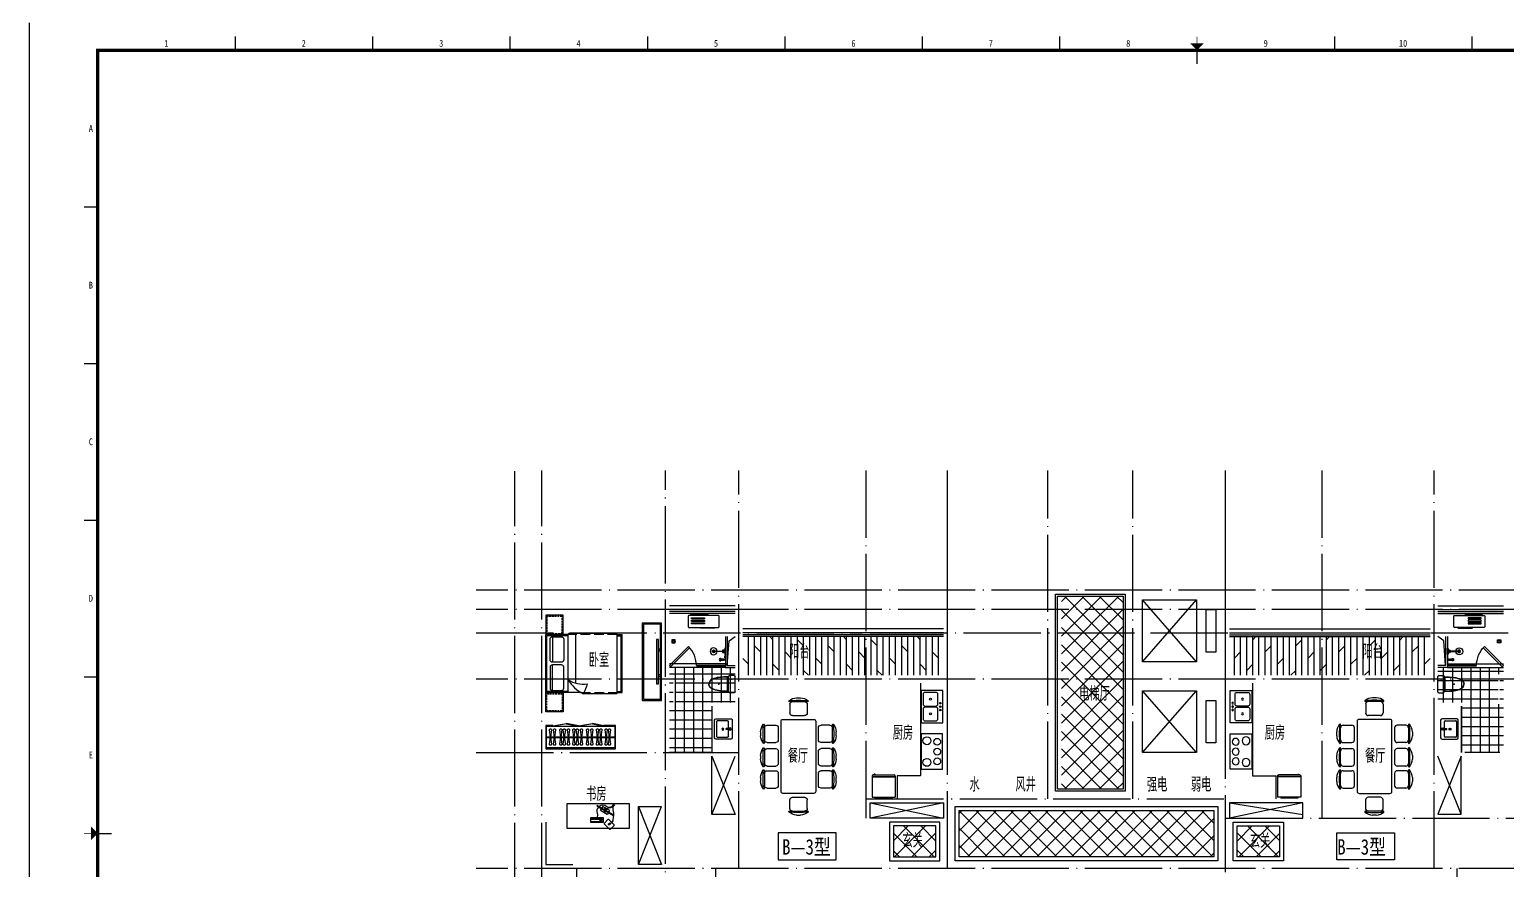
# Model space of a CAD drawing. Extents: x 921942 to 1159542, y -958603 to -790785.
# Drawn here: x 1040742 to 1078960, y -938535 to -916820 of the extents above; entities that cross this region are included whole.
import ezdxf
from ezdxf.enums import TextEntityAlignment as Align

# ---------------------------------------------------------------- set-up
doc = ezdxf.new("R2010")
doc.units = 0
doc.header["$LTSCALE"] = 1000
doc.header["$MEASUREMENT"] = 0
doc.linetypes.add('DASH', pattern=[0.35, 0.25, -0.1])
doc.linetypes.add('DOTE', pattern=[2.42, 2, -0.2, 0.02, -0.2])
doc.layers.get('0').update_dxf_attribs({"linetype": 'CONTINUOUS'})
for name, color, linetype in [('BALCONY', 6, 'CONTINUOUS'), ('DOTE', 1, 'DOTE'), ('PUB_TEXT', 7, 'CONTINUOUS'), ('STAIR', 2, 'CONTINUOUS'), ('TT', 7, 'CONTINUOUS'), ('WINDOW', 4, 'CONTINUOUS'), ('厨卫', 8, 'CONTINUOUS'), ('图框', 255, 'CONTINUOUS'), ('家具', 8, 'CONTINUOUS'), ('平面填充', 250, 'CONTINUOUS'), ('看线', 2, 'CONTINUOUS'), ('空调', 8, 'CONTINUOUS'), ('管道', 8, 'CONTINUOUS')]:
    doc.layers.add(name, color=color, linetype=linetype)
doc.styles.get("Standard").update_dxf_attribs({"font": 'GBENOR', "bigfont": 'GBCBIG'})
doc.styles.add('TKZ1', font='SIMHEI.TTF', dxfattribs={"width": 0.7})
doc.styles.add('黑体', font='SIMHEI.TTF', dxfattribs={"width": 0.8})
pattern_1 = [(0, (-146017.92, 5430.47), (0, 238.125), []), (90, (-146017.92, 5430.47), (-238.125, 1e-14), [])]
pattern_2 = [(180, (1791256.05, -183335.42), (0, 238.125), []), (90, (1791256.05, -183335.42), (238.125, 1e-14), [])]

# ---------------------------------------------------------------- blocks, each defined once
blk = doc.blocks.new('图框2')
at = {"layer": '图框', "color": 0}
for p, q in [((0, 0), (0, 59400)), ((7538, 58900), (7538, 58400)), ((12575, 58900), (12575, 58400)), ((17612, 58900), (17612, 58400)), ((22650, 58900), (22650, 58400)), ((27688, 58900), (27688, 58400)), ((32725, 58900), (32725, 58400)), ((37762, 58900), (37762, 58400)), ((47838, 58900), (47838, 58400)), ((52875, 58900), (52875, 58400)), ((42800, 58400), (42800, 57900)), ((2000, 52660), (2500, 52660)), ((2000, 46920), (2500, 46920)), ((2000, 41180), (2500, 41180)), ((2000, 35440), (2500, 35440)), ((2500, 29700), (3000, 29700))]:
    blk.add_line(p, q, dxfattribs=at)
at = {"layer": '图框', "color": 0, "const_width": 120}
blk.add_lwpolyline([(83100, 58400), (2500, 58400), (2500, 1000), (83100, 1000)], close=True, dxfattribs=at)
at = {"layer": '图框', "color": 0, "const_width": 30}
for points in [[(42800, 58650), (42800, 58900)], [(2250, 29700), (2000, 29700)]]:
    blk.add_lwpolyline(points, dxfattribs=at)
at = {"layer": '图框', "color": 0}
for points in [[(42550, 58650), (43050, 58650), (42800, 58400)], [(2250, 29450), (2250, 29950), (2500, 29700)]]:
    blk.add_solid(points, dxfattribs=at)
at = {"layer": '图框', "color": 0, "style": 'TKZ1', "width": 0.85}
for s, p in [('1', (5019, 58650)), ('2', (10056, 58650)), ('3', (15094, 58650)), ('4', (20131, 58650)), ('5', (25169, 58650)), ('6', (30206, 58650)), ('7', (35244, 58650)), ('8', (40281, 58650)), ('9', (45319, 58650)), ('10', (50356, 58650)), ('A', (2250, 55530)), ('B', (2250, 49790)), ('C', (2250, 44050)), ('D', (2250, 38310)), ('E', (2250, 32570))]:
    blk.add_text(s, height=250, dxfattribs=at).set_placement(p, align=Align.MIDDLE)
blk = doc.blocks.new('wasfsdgdfh')
at = {"layer": '厨卫', "linetype": 'ByBlock'}
for p, q in [((-317, 406), (241, 406)), ((-317, -432), (-317, 406)), ((241, 406), (241, -432)), ((-190, 51), (-190, 305)), ((-140, 356), (140, 356)), ((140, 0), (-140, 0)), ((190, 305), (190, 51)), ((-190, -330), (-190, -76)), ((-140, -25), (140, -25)), ((140, -381), (-140, -381)), ((190, -76), (190, -330)), ((241, -432), (-317, -432))]:
    blk.add_line(p, q, dxfattribs=at)
at = {"layer": '厨卫', "linetype": 'ByBlock', "extrusion": (0, 0, -1)}
for centre, major_axis, start_param, end_param in [((-254, 76), (-13.5, 13.5), 3.926991, 10.210176), ((-254, -13), (-13.5, 13.5), 3.926991, 10.210176), ((-140, 305), (0.1, 50.8), 4.711206, 6.282002), ((-140, 51), (-0.1, 50.8), 3.142779, 4.713576), ((0, 178), (-18, 18), 3.926991, 10.210176), ((140, 305), (-0.1, 50.8), 0.001187, 1.571983), ((140, 51), (0.1, 50.8), 1.569613, 3.140409), ((-254, -102), (-13.5, 13.5), 3.926991, 10.210176), ((-140, -76), (0.1, 50.8), 4.711206, 6.282002), ((-140, -330), (-0.1, 50.8), 3.142779, 4.713576), ((0, -203), (-18, 18), 3.926991, 10.210176), ((140, -76), (-0.1, 50.8), 0.001187, 1.571983), ((140, -330), (0.1, 50.8), 1.569613, 3.140409)]:
    blk.add_ellipse(centre, major_axis=major_axis, ratio=1, start_param=start_param, end_param=end_param, dxfattribs=at)
blk = doc.blocks.new('aswqdfrsgfh')
at = {"layer": '厨卫', "linetype": 'ByBlock'}
for p, q in [((-513, 299), (-513, -260)), ((401, 299), (-513, 299)), ((401, -260), (401, 299)), ((-513, -260), (401, -260))]:
    blk.add_line(p, q, dxfattribs=at)
for centre, radius in [((-310, 159), 88.9), ((-56, 159), 88.9), ((198, 159), 88.9), ((-336, -108), 102), ((223, -108), 102)]:
    blk.add_circle(centre, radius, dxfattribs=at)
blk = doc.blocks.new('dfdsf')
at = {"layer": '家具'}
for p, q in [((-6119, -27345), (-6119, -27726)), ((-5626, -27307), (-6081, -27307)), ((-5588, -27726), (-5588, -27345)), ((-6081, -27765), (-5626, -27765))]:
    blk.add_line(p, q, dxfattribs=at)
at = {"layer": '家具', "color": 8}
for p, q in [((-6068, -27695), (-6068, -27428)), ((-6049, -27409), (-5869, -27409)), ((-5872, -27364), (-5886, -27364)), ((-5867, -27351), (-5876, -27341)), ((-5867, -27377), (-5876, -27387)), ((-5870, -27392), (-5866, -27466)), ((-5866, -27466), (-5841, -27466)), ((-5854, -27345), (-5854, -27332)), ((-5854, -27383), (-5854, -27396)), ((-5837, -27392), (-5841, -27466)), ((-5831, -27341), (-5840, -27350)), ((-5831, -27387), (-5840, -27377)), ((-5838, -27409), (-5658, -27409)), ((-5835, -27364), (-5821, -27364)), ((-5639, -27428), (-5639, -27695)), ((-5658, -27714), (-6049, -27714))]:
    blk.add_line(p, q, dxfattribs=at)
for centre, radius in [((-5854, -27364), 32.3), ((-5854, -27364), 18.8), ((-5855, -27549), 25.4), ((-5855, -27549), 16)]:
    blk.add_circle(centre, radius, dxfattribs=at)
at = {"layer": '家具'}
for centre, start, end in [((-6081, -27345), 90, 180), ((-5626, -27345), 0, 90), ((-6081, -27726), 180, 270), ((-5626, -27726), 270, 0)]:
    blk.add_arc(centre, 38.1, start, end, dxfattribs=at)
at = {"layer": '家具', "color": 8}
for centre, start, end in [((-6049, -27428), 90, 180), ((-5658, -27428), 0, 90), ((-6049, -27695), 180, 270), ((-5658, -27695), 270, 0)]:
    blk.add_arc(centre, 19.1, start, end, dxfattribs=at)
blk = doc.blocks.new('asfdgfh')
at = {"layer": '厨卫', "ltscale": 100}
for p, q in [((-266, -207, 0), (-266, -92, 0)), ((159, -67, 0), (-241, -67, 0)), ((159, -232, 0), (-241, -232, 0)), ((145, -40, 0), (-228, -40, 0)), ((184, -207, 0), (184, -92, 0))]:
    blk.add_line(p, q, dxfattribs=at)
for centre, radius, start, end in [((-241, -92, 0), 25, 90, 180), ((-241, -207, 0), 25, 180, 270), ((-261, -39, 0), 33.7, 303.6157, 10.847), ((178, -39, 0), 33.9, 169.3113, 235.1347), ((159, -92, 0), 25, 0, 90), ((159, -207, 0), 25, 270, 0)]:
    blk.add_arc(centre, radius, start, end, dxfattribs=at)
for points, knots in [([(-227, -33, 0), (-227, 85, 0), (-226, 243, 0), (-137, 424, 0), (-69, 441, 0), (-41, 448, 0)], [0, 0, 0, 0, 355.24272, 473.249847, 556.576042, 556.576042, 556.576042, 556.576042]), ([(-222, -41, 0), (-222, -2, 0), (-222, 29, 0), (-220, 90, 0), (-219, 121, 0), (-213, 182, 0), (-208, 213, 0), (-198, 258, 0), (-194, 273, 0), (-187, 296, 0), (-184, 303, 0), (-180, 315, 0), (-179, 319, 0), (-176, 326, 0), (-174, 330, 0), (-170, 341, 0), (-167, 348, 0), (-160, 363, 0), (-156, 369, 0), (-148, 382, 0), (-143, 389, 0), (-134, 400, 0), (-129, 405, 0), (-121, 412, 0), (-118, 414, 0), (-112, 418, 0), (-109, 420, 0), (-102, 423, 0), (-99, 425, 0), (-92, 428, 0), (-89, 429, 0), (-78, 433, 0), (-71, 435, 0), (-56, 440, 0), (-48, 441, 0), (-40, 443, 0)], [0, 0, 0, 0, 92.762674, 92.762674, 185.525347, 185.525347, 278.288021, 278.288021, 324.669358, 324.669358, 347.860026, 347.860026, 359.45536, 359.45536, 371.050694, 371.050694, 394.241363, 394.241363, 417.432031, 417.432031, 440.6227, 440.6227, 463.813368, 463.813368, 475.408702, 475.408702, 487.004036, 487.004036, 498.599371, 498.599371, 510.194705, 510.194705, 533.385373, 533.385373, 556.576042, 556.576042, 556.576042, 556.576042]), ([(140, -40, 0), (140, -2, 0), (139, 29, 0), (138, 90, 0), (136, 121, 0), (130, 182, 0), (125, 213, 0), (115, 258, 0), (111, 273, 0), (104, 296, 0), (101, 303, 0), (97, 315, 0), (96, 319, 0), (93, 326, 0), (92, 330, 0), (87, 341, 0), (84, 348, 0), (77, 363, 0), (73, 369, 0), (65, 382, 0), (61, 389, 0), (51, 400, 0), (46, 405, 0), (38, 412, 0), (35, 414, 0), (29, 418, 0), (26, 420, 0), (20, 423, 0), (16, 425, 0), (10, 428, 0), (6, 429, 0), (-4, 433, 0), (-12, 435, 0), (-27, 440, 0), (-35, 441, 0), (-43, 443, 0)], [0, 0, 0, 0, 92.762674, 92.762674, 185.525347, 185.525347, 278.288021, 278.288021, 324.669358, 324.669358, 347.860026, 347.860026, 359.45536, 359.45536, 371.050694, 371.050694, 394.241363, 394.241363, 417.432031, 417.432031, 440.6227, 440.6227, 463.813368, 463.813368, 475.408702, 475.408702, 487.004036, 487.004036, 498.599371, 498.599371, 510.194705, 510.194705, 533.385373, 533.385373, 556.576042, 556.576042, 556.576042, 556.576042]), ([(145, -33, 0), (144, 85, 0), (143, 243, 0), (54, 424, 0), (-13, 441, 0), (-41, 448, 0)], [0, 0, 0, 0, 355.24272, 473.249847, 556.576042, 556.576042, 556.576042, 556.576042])]:
    blk.add_open_spline(points, degree=3, knots=knots, dxfattribs=at)
at = {"layer": '厨卫'}
for p in [(-42, 189, 0), (-171, -149, 0)]:
    blk.add_point(p, dxfattribs=at)
blk = doc.blocks.new('asfdgfhgfh')
at = {"layer": '厨卫', "lineweight": -3}
for p, q in [((-222, -50), (-222, -125)), ((-222, -72), (-192, -72)), ((-192, -50), (-192, -125)), ((-12, -37), (-12, -27)), ((4, -42), (4, -315)), ((14, -315), (14, -42)), ((31, -37), (31, -27))]:
    blk.add_line(p, q, dxfattribs=at)
at = {"layer": '厨卫', "color": 8}
for p, q in [((-6, -37), (-6, -27)), ((24, -34), (24, -27))]:
    blk.add_line(p, q, dxfattribs=at)
at = {"layer": '厨卫', "lineweight": -3}
for points in [[(-195, -40), (-195, -12), (-219, -12), (-219, -40)], [(-1, -27), (-46, -27), (-76, -22), (-76, -12)], [(-76, -12), (94, -12), (94, -22), (64, -27), (19, -27)], [(-19, -61), (-29, -61), (-29, -57), (-19, -57)], [(4, -82), (-19, -82), (-19, -37), (-6, -37)], [(24, -37), (37, -37), (37, -82), (14, -82)], [(37, -57), (47, -57), (47, -61), (37, -61)]]:
    blk.add_lwpolyline(points, dxfattribs=at)
for points in [[(-162, -12), (-162, -22), (-106, -22), (-106, -12)], [(40, -12), (40, -22), (-22, -22), (-22, -12)]]:
    blk.add_lwpolyline(points, close=True, dxfattribs=at)
at = {"layer": '厨卫', "color": 8}
for points in [[(4, -62), (-6, -62), (-6, -34), (-1, -34)], [(19, -34), (24, -34), (24, -62), (14, -62)]]:
    blk.add_lwpolyline(points, dxfattribs=at)
blk.add_lwpolyline([(19, -22), (19, -42), (-1, -42), (-1, -22)], close=True, dxfattribs=at)
for centre, radius in [((-207, -50), 15), ((-207, -99), 15), ((9, -315), 5)]:
    blk.add_circle(centre, radius, dxfattribs=at)
at = {"layer": '厨卫', "lineweight": -3}
blk.add_circle((9, -315), 89.5, dxfattribs=at)
for centre, start, end in [((-239, -119), 286.4181, 340.3267), ((-175, -119), 199.6733, 253.5819)]:
    blk.add_arc(centre, 17.7, start, end, dxfattribs=at)
at = {"layer": '厨卫', "color": 8}
for centre, radius, start, end in [((-207, -50), 17, 133.3359, 208.0725), ((-207, -99), 17, 151.9275, 28.0725), ((-207, -50), 17, 331.9275, 46.6641), ((9, -315), 35, 98.2132, 81.7868), ((9, -315), 9, 123.749, 56.251)]:
    blk.add_arc(centre, radius, start, end, dxfattribs=at)
at = {"layer": '厨卫', "lineweight": -3, "extrusion": (0, 0, -1)}
for centre, major_axis, ratio, start_param, end_param in [((-207, -147), (33.6, 0), 0.612909, -0.37962, 3.521213), ((-207, -138), (31.4, 0), 0.47884, -1.072899, 4.214492)]:
    blk.add_ellipse(centre, major_axis=major_axis, ratio=ratio, start_param=start_param, end_param=end_param, dxfattribs=at)
blk = doc.blocks.new('aswfdgdfh')
at = {"layer": '厨卫'}
blk.add_lwpolyline([(43, -43), (43, 43), (-43, 43), (-43, -43)], close=True, dxfattribs=at)
at = {"layer": '厨卫', "color": 8}
for points in [[(-33, 0), (-33, 1), (-17, 1), (-17, 0)], [(-24, 23), (-22, 24), (-11, 13), (-13, 12)], [(0, 33), (1, 33), (1, 17), (0, 17)], [(23, 24), (24, 22), (13, 11), (12, 13)], [(33, 0), (33, -1), (17, -1), (17, 0)], [(-23, -24), (-24, -22), (-13, -11), (-12, -13)], [(0, -33), (-1, -33), (-1, -17), (0, -17)], [(24, -23), (22, -24), (11, -13), (13, -12)]]:
    blk.add_lwpolyline(points, close=True, dxfattribs=at)
blk.add_circle((0, 0), 36.6, dxfattribs=at)
blk = doc.blocks.new('DR2045')
at = {"color": 0, "linetype": 'ByBlock'}
for p, q in [((0, 0), (-1.1, -1.1)), ((0, 0), (17, -17)), ((-1.1, -1.1), (15.9, -18))]:
    blk.add_line(p, q, dxfattribs=at)
blk.add_arc((0, 0), 24, 270, 315, dxfattribs=at)
blk = doc.blocks.new('dgfgf')
at = {"layer": '家具'}
blk.add_lwpolyline([(7597, -62676), (7147, -62676), (7147, -63176), (7597, -63176), (7597, -62676), (7517, -62676)], dxfattribs=at)
at = {"layer": '家具', "color": 251, "linetype": 'DASH', "ltscale": 0.2}
blk.add_lwpolyline([(7567, -62706), (7177, -62706), (7177, -63146), (7567, -63146)], close=True, dxfattribs=at)
blk = doc.blocks.new('A$C72813290')
at = {"layer": '家具'}
for p, q in [((579, 2000), (0, 2000)), ((0, 500), (0, 2000)), ((30, 530), (30, 1970)), ((579, 1970), (30, 1970)), ((170, 1945), (170, 1283)), ((579, 500), (579, 2010)), ((1830, 2030), (599, 2030)), ((779, 753), (779, 2030)), ((1850, 500), (1850, 2000)), ((1850, 2000), (1980, 2000)), ((1850, 1970), (1950, 1970)), ((1950, 530), (1950, 1970)), ((1980, 500), (1980, 2000)), ((170, 555), (170, 1217)), ((912, 500), (0, 500)), ((579, 530), (30, 530)), ((1830, 470), (967, 470)), ((1850, 530), (1950, 530)), ((1850, 500), (1980, 500))]:
    blk.add_line(p, q, dxfattribs=at)
at = {"layer": '家具', "linetype": 'DASH'}
for p, q in [((1850, 2000), (579, 2000)), ((912, 500), (1850, 500))]:
    blk.add_line(p, q, dxfattribs=at)
at = {"layer": '家具'}
for points in [[(170, 1945), (405, 1945, -0.414214), (465, 1885), (465, 1343, -0.414214), (405, 1283), (170, 1283, -0.414214), (110, 1343), (110, 1885, -0.414214)], [(170, 555), (405, 555, 0.414214), (465, 615), (465, 1157, 0.414214), (405, 1217), (170, 1217, 0.414214), (110, 1157), (110, 615, 0.414214)]]:
    blk.add_lwpolyline(points, format="xyb", close=True, dxfattribs=at)
blk.add_lwpolyline([(579, 833, 0.180302), (1071, 725, -0.088637), (967, 470, 28871.271551)], format="xyb", dxfattribs=at)
for centre, radius, start, end in [((599, 2010), 20, 90, 180), ((1819, 2001), 30.7, 357.6884, 69.6917), ((1392, 1313), 944, 210.6075, 243.2773), ((1819, 499), 30.7, 290.3566, 2.3152)]:
    blk.add_arc(centre, radius, start, end, dxfattribs=at)
blk.add_blockref('dgfgf', (-7147, 65176), dxfattribs=at)
at = {"layer": '家具', "xscale": -1, "rotation": 180}
blk.add_blockref('dgfgf', (-7147, -62676), dxfattribs=at)
blk = doc.blocks.new('sderg fhfgjghj')
at = {"layer": '家具'}
blk.add_line((934, 186), (934, 206), dxfattribs=at)
at = {"layer": '家具', "color": 8}
for p, q in [((-553, -83), (1212, -84)), ((-553, -103), (1212, -104))]:
    blk.add_line(p, q, dxfattribs=at)
at = {"layer": '家具'}
for points in [[(-390, 187), (-390, 207), (-573, 207), (-573, -393), (1232, -394), (1232, 206), (934, 206)], [(-388, 187), (934, 186), (1212, 186), (1212, -374), (-553, -373), (-553, 187), (-388, 187)]]:
    blk.add_lwpolyline(points, dxfattribs=at)
at = {"layer": '家具', "color": 8}
for points in [[(-479, -280), (-452, -93), (-479, 93, -0.459921), (-459, 117), (-445, 117, -0.459921), (-425, 93), (-452, -93), (-425, -280, -0.459921), (-445, -303), (-459, -303, -0.459921)], [(-372, -280), (-346, -93), (-372, 93, -0.459921), (-353, 117), (-338, 117, -0.459921), (-319, 93), (-346, -93), (-319, -280, -0.459921), (-338, -303), (-353, -303, -0.459921)], [(-209, -280), (-182, -93), (-209, 93, -0.459921), (-189, 117), (-175, 117, -0.459921), (-155, 93), (-182, -93), (-155, -280, -0.459921), (-175, -303), (-189, -303, -0.459921)], [(-120, -280), (-93, -93), (-120, 93, -0.459921), (-100, 117), (-86, 117, -0.459921), (-66, 93), (-93, -93), (-66, -280, -0.459921), (-86, -303), (-100, -303, -0.459921)], [(-13, -280), (13, -93), (-13, 93, -0.459921), (6, 117), (21, 117, -0.459921), (40, 93), (13, -93), (40, -280, -0.459921), (21, -303), (6, -303, -0.459921)], [(128, -280), (155, -93), (128, 93, -0.459921), (148, 117), (162, 117, -0.459921), (182, 93), (155, -93), (182, -280, -0.459921), (162, -303), (148, -303, -0.459921)], [(217, -280), (244, -93), (217, 93, -0.459921), (236, 117), (251, 117, -0.459921), (270, 93), (244, -93), (270, -280, -0.459921), (251, -303), (236, -303, -0.459921)], [(323, -280), (350, -93), (323, 93, -0.459921), (343, 117), (357, 117, -0.459921), (377, 93), (350, -93), (377, -280, -0.459921), (357, -303), (343, -303, -0.459921)], [(483, -280), (510, -93), (483, 93, -0.459921), (503, 117), (518, 117, -0.459921), (537, 93), (510, -93), (537, -280, -0.459921), (518, -303), (503, -303, -0.459921)], [(590, -280), (617, -93), (590, 93, -0.459921), (610, 117), (624, 117, -0.459921), (644, 93), (617, -93), (644, -280, -0.459921), (624, -303), (610, -303, -0.459921)], [(737, -280), (764, -93), (737, 93, -0.459921), (757, 117), (771, 117, -0.459921), (791, 93), (764, -93), (791, -280, -0.459921), (771, -303), (757, -303, -0.459921)], [(826, -280), (852, -93), (826, 93, -0.459921), (845, 117), (860, 117, -0.459921), (879, 93), (852, -93), (879, -280, -0.459921), (860, -303), (845, -303, -0.459921)], [(961, -280), (988, -93), (961, 93, -0.459921), (981, 117), (995, 117, -0.459921), (1015, 93), (988, -93), (1015, -280, -0.459921), (995, -303), (981, -303, -0.459921)], [(1049, -280), (1076, -93), (1049, 93, -0.459921), (1069, 117), (1083, 117, -0.459921), (1103, 93), (1076, -93), (1103, -280, -0.459921), (1083, -303), (1069, -303, -0.459921)]]:
    blk.add_lwpolyline(points, format="xyb", close=True, dxfattribs=at)
at = {"layer": '家具'}
for points in [[(-388, 196), (-40, 259), (-39, 250), (-386, 187)], [(276, 196), (-40, 259), (-42, 250), (274, 187)], [(278, 196), (640, 259), (642, 249), (280, 186)], [(934, 196), (640, 259), (638, 249), (932, 186)]]:
    blk.add_lwpolyline(points, close=True, dxfattribs=at)
blk = doc.blocks.new('A$C2FB07499')
at = {"layer": '家具', "ltscale": 0.5}
blk.add_lwpolyline([(500, 0), (0, 0), (0, 2000), (500, 2000)], close=True, dxfattribs=at)
at = {"layer": '家具', "color": 251, "ltscale": 40}
for points in [[(470, 30), (30, 30), (30, 1970), (470, 1970)], [(368, 1572), (415, 1572), (415, 428), (368, 428)], [(415, 1381), (480, 1381), (480, 1343), (415, 1343)], [(415, 717), (480, 717), (480, 679), (415, 679)]]:
    blk.add_lwpolyline(points, close=True, dxfattribs=at)
blk = doc.blocks.new('A$C6F030B8F')
for p, q in [((93, 1709), (553, 1709)), ((98, 1641), (98, 1416)), ((273, 1809), (373, 1809)), ((548, 1641), (548, 1416)), ((701, 1709), (1161, 1709)), ((706, 1641), (706, 1416)), ((882, 1809), (981, 1809)), ((1156, 1641), (1156, 1416)), ((1274, 1709), (1734, 1709)), ((1279, 1641), (1279, 1416)), ((1454, 1809), (1553, 1809)), ((1729, 1641), (1729, 1416)), ((-50, 1229), (-50, 429)), ((1816, 1279), (0, 1279)), ((166, 1349), (481, 1349)), ((774, 1349), (1089, 1349)), ((1346, 1349), (1661, 1349)), ((1866, 429), (1866, 1229)), ((-610, 875), (-610, 775)), ((-510, 1055), (-510, 595)), ((-442, 1050), (-217, 1050)), ((-150, 982), (-150, 667)), ((1965, 982), (1965, 667)), ((2258, 1050), (2033, 1050)), ((2325, 1055), (2325, 595)), ((2425, 875), (2425, 775)), ((-442, 600), (-217, 600)), ((2258, 600), (2033, 600)), ((0, 379), (1816, 379)), ((98, 17), (98, 242)), ((481, 310), (166, 310)), ((548, 17), (548, 242)), ((706, 17), (706, 242)), ((1089, 310), (774, 310)), ((1156, 17), (1156, 242)), ((1279, 17), (1279, 242)), ((1661, 310), (1346, 310)), ((1729, 17), (1729, 242)), ((553, -50), (93, -50)), ((373, -150), (273, -150)), ((1161, -50), (701, -50)), ((981, -150), (882, -150)), ((1734, -50), (1274, -50)), ((1553, -150), (1454, -150))]:
    blk.add_line(p, q)
for centre, radius, start, end in [((84, 1725), 10, 130.7265, 202.67), ((93, 1729), 20, 202.67, 270), ((283, 1493), 316, 91.7651, 130.7265), ((323, -969), 2713, 84.8023, 95.1977), ((166, 1641), 67.5, 90, 180), ((363, 1493), 316, 49.2735, 88.2349), ((481, 1641), 67.5, 0, 90), ((553, 1729), 20, 270, 337.33), ((562, 1725), 10, 337.33, 49.2735), ((692, 1725), 10, 130.7265, 202.67), ((701, 1729), 20, 202.67, 270), ((892, 1493), 316, 91.7651, 130.7265), ((931, -969), 2713, 84.8023, 95.1977), ((774, 1641), 67.5, 90, 180), ((971, 1493), 316, 49.2735, 88.2349), ((1089, 1641), 67.5, 0, 90), ((1161, 1729), 20, 270, 337.33), ((1171, 1725), 10, 337.33, 49.2735), ((1265, 1725), 10, 130.7265, 202.67), ((1274, 1729), 20, 202.67, 270), ((1464, 1493), 316, 91.7651, 130.7265), ((1504, -969), 2713, 84.8023, 95.1977), ((1346, 1641), 67.5, 90, 180), ((1544, 1493), 316, 49.2735, 88.2349), ((1661, 1641), 67.5, 0, 90), ((1734, 1729), 20, 270, 337.33), ((1743, 1725), 10, 337.33, 49.2735), ((0, 1229), 50, 90, 180), ((166, 1416), 67.5, 180, 270), ((481, 1416), 67.5, 270, 0), ((774, 1416), 67.5, 180, 270), ((1089, 1416), 67.5, 270, 0), ((1346, 1416), 67.5, 180, 270), ((1661, 1416), 67.5, 270, 0), ((1816, 1229), 50, 0, 90), ((-294, 865), 316, 139.2735, 178.2349), ((-294, 785), 316, 181.7651, 220.7265), ((2168, 825), 2713, 174.8023, 185.1977), ((-526, 1064), 10, 67.33, 139.2735), ((-530, 1055), 20, 0, 67.33), ((-442, 982), 67.5, 90, 180), ((-217, 982), 67.5, 0, 90), ((2033, 982), 67.5, 90, 180), ((2258, 982), 67.5, 0, 90), ((2345, 1055), 20, 112.67, 180), ((2341, 1064), 10, 40.7265, 112.67), ((2110, 865), 316, 1.7651, 40.7265), ((-353, 825), 2713, 354.8023, 5.1977), ((2110, 785), 316, 319.2735, 358.2349), ((-526, 586), 10, 220.7265, 292.67), ((-530, 595), 20, 292.67, 0), ((-442, 667), 67.5, 180, 270), ((-217, 667), 67.5, 270, 0), ((0, 429), 50, 180, 270), ((1816, 429), 50, 270, 0), ((2033, 667), 67.5, 180, 270), ((2258, 667), 67.5, 270, 0), ((2345, 595), 20, 180, 247.33), ((2341, 586), 10, 247.33, 319.2735), ((166, 242), 67.5, 90, 180), ((166, 17), 67.5, 180, 270), ((481, 242), 67.5, 0, 90), ((481, 17), 67.5, 270, 0), ((774, 242), 67.5, 90, 180), ((774, 17), 67.5, 180, 270), ((1089, 242), 67.5, 0, 90), ((1089, 17), 67.5, 270, 0), ((1346, 242), 67.5, 90, 180), ((1346, 17), 67.5, 180, 270), ((1661, 242), 67.5, 0, 90), ((1661, 17), 67.5, 270, 0), ((84, -66), 10, 157.33, 229.2735), ((93, -70), 20, 90, 157.33), ((283, 165), 316, 229.2735, 268.2349), ((323, 2628), 2713, 264.8023, 275.1977), ((363, 165), 316, 271.7651, 310.7265), ((553, -70), 20, 22.67, 90), ((562, -66), 10, 310.7265, 22.67), ((692, -66), 10, 157.33, 229.2735), ((701, -70), 20, 90, 157.33), ((892, 165), 316, 229.2735, 268.2349), ((931, 2628), 2713, 264.8023, 275.1977), ((971, 165), 316, 271.7651, 310.7265), ((1161, -70), 20, 22.67, 90), ((1171, -66), 10, 310.7265, 22.67), ((1274, -70), 20, 90, 157.33), ((1265, -66), 10, 157.33, 229.2735), ((1464, 165), 316, 229.2735, 268.2349), ((1504, 2628), 2713, 264.8023, 275.1977), ((1544, 165), 316, 271.7651, 310.7265), ((1734, -70), 20, 22.67, 90), ((1743, -66), 10, 310.7265, 22.67)]:
    blk.add_arc(centre, radius, start, end)
blk = doc.blocks.new('空调机')
at = {"layer": '空调', "color": 8}
for p, q in [((2416486, -275315), (2416486, -275325)), ((2416849, -275305), (2416496, -275305)), ((2416859, -275325), (2416859, -275315))]:
    blk.add_line(p, q, dxfattribs=at)
blk.add_lwpolyline([(2416186, -275325), (2416946, -275325, -0.414214), (2416966, -275345), (2416966, -275615, -0.414214), (2416946, -275635), (2416186, -275635, -0.414214), (2416166, -275615), (2416166, -275345, -0.414214)], format="xyb", close=True, dxfattribs=at)
for points in [[(2416256, -275445), (2416592, -275445), (2416592, -275416), (2416256, -275416)], [(2416256, -275511), (2416592, -275511), (2416592, -275482), (2416256, -275482)], [(2416256, -275577), (2416592, -275577), (2416592, -275548), (2416256, -275548)], [(2416235, -275664), (2416675, -275664), (2416675, -275649), (2416235, -275649)]]:
    blk.add_lwpolyline(points, close=True, dxfattribs=at)
for centre, start, end in [((2416496, -275315), 90, 180), ((2416849, -275315), 0, 90)]:
    blk.add_arc(centre, 10, start, end, dxfattribs=at)
blk = doc.blocks.new('monitor')
at = {"layer": '家具'}
for p, q in [((1213982, -498635), (1213982, -498650)), ((1214012, -498635), (1214012, -498650))]:
    blk.add_line(p, q, dxfattribs=at)
for points in [[(1213797, -498665), (1214197, -498665), (1214197, -498650), (1213797, -498650)], [(1213982, -498635), (1214012, -498635), (1214012, -498620), (1213982, -498620)], [(1213987, -498635), (1214007, -498635), (1214007, -498650), (1213987, -498650)]]:
    blk.add_lwpolyline(points, close=True, dxfattribs=at)
for points in [[(1214082, -498650), (1214082, -498605), (1213912, -498605), (1213912, -498650)], [(1214082, -498665), (1214082, -498710), (1213912, -498710), (1213912, -498665)]]:
    blk.add_lwpolyline(points, dxfattribs=at)
for start, end in [(120, 180), (210, 330), (0, 60)]:
    blk.add_arc((1213997, -498650), 30, start, end, dxfattribs=at)
blk = doc.blocks.new('keyborad')
at = {"layer": '家具'}
for points in [[(1214046, -499984), (1214325, -499984), (1214325, -499891), (1214046, -499891)], [(1214055, -499905), (1214247, -499905), (1214247, -499912), (1214055, -499912)], [(1214055, -499920), (1214247, -499920), (1214247, -499977), (1214055, -499977)], [(1214252, -499905), (1214283, -499905), (1214283, -499912), (1214252, -499912)], [(1214252, -499920), (1214283, -499920), (1214283, -499962), (1214252, -499962)], [(1214287, -499920), (1214318, -499920), (1214318, -499977), (1214287, -499977)]]:
    blk.add_lwpolyline(points, close=True, dxfattribs=at)
blk = doc.blocks.new('com')
at = {"layer": '家具'}
for p, q in [((1214280, -499611), (1214282, -499613)), ((1214281, -499613), (1214289, -499632))]:
    blk.add_line(p, q, dxfattribs=at)
for points in [[(1213891, -499544, -0.353754), (1213926, -499692, 0.387634), (1213919, -499858, 0.387634)], [(1213891, -499544, -0.222136), (1213950, -499639, 0.247528), (1214002, -499714, 1.194978)], [(1213891, -499544, 0.157264), (1213998, -499559, -0.115899), (1214201, -499561, -0.228917), (1214276, -499604, 0.669925)], [(1214288, -499653, -0.102482), (1214276, -499632, -0.140335), (1214276, -499620, -0.497592), (1214290, -499614, 0.497592)], [(1214305, -499645, 0.102482), (1214298, -499623, 0.140335), (1214290, -499614, 0.497592), (1214276, -499620, -0.497592)], [(1214305, -499645, -0.825627), (1214288, -499653, -4.21376)], [(1213930, -499869, 0.285337), (1214057, -499894, -0.150591), (1214161, -499902)]]:
    blk.add_lwpolyline(points, format="xyb", dxfattribs=at)
blk.add_lwpolyline([(1214292, -499741), (1214398, -499630, 0.414214), (1214398, -499611), (1214320, -499536, 0.414214), (1214301, -499537), (1214195, -499647, 0.414214), (1214195, -499666), (1214273, -499741, 0.414214)], format="xyb", close=True, dxfattribs=at)
blk.add_lwpolyline([(1214276, -499605), (1214279, -499611), (1214281, -499610), (1214277, -499604)], close=True, dxfattribs=at)
blk.add_circle((1213891, -499544), 15, dxfattribs=at)
blk.add_arc((1214283, -499617), 17, 248.1471, 338.0484, dxfattribs=at)
at = {"layer": '家具', "rotation": 59.99999999993759}
blk.add_blockref('monitor', (175155, -1301750), dxfattribs=at)
at = {"layer": '看线', "rotation": 90}
blk.add_blockref('keyborad', (714270, -1714087), dxfattribs=at)
blk = doc.blocks.new('A$C0C200289')
at = {"layer": '家具'}
for p, q in [((-150, 72), (-150, 597)), ((600, 597), (-150, 597)), ((500, 623), (-48, 623)), ((-48, 613), (-48, 623)), ((500, 613), (-48, 613)), ((500, 613), (500, 623)), ((600, 72), (600, 597)), ((-144, 72), (-150, 72)), ((-150, 53), (-150, 62)), ((-144, 62), (-150, 62)), ((-144, 62), (-144, 72)), ((568, 22), (-118, 22)), ((499, 22), (499, 0)), ((535, 22), (535, 0)), ((594, 62), (594, 72)), ((594, 72), (600, 72)), ((594, 62), (600, 62)), ((600, 53), (600, 62)), ((499, 0), (535, 0))]:
    blk.add_line(p, q, dxfattribs=at)
at = {"layer": '家具', "color": 251}
for p, q in [((594, 72), (-144, 72)), ((594, 62), (-144, 62))]:
    blk.add_line(p, q, dxfattribs=at)
at = {"layer": '家具'}
for centre, start, end in [((-118, 53), 180, 270), ((568, 53), 270, 0)]:
    blk.add_arc(centre, 31.5, start, end, dxfattribs=at)

msp = doc.modelspace()

# ---------------------------------------------------------------- hatches: boundary and pattern name
at = {"layer": '平面填充'}
h = msp.add_hatch(dxfattribs=at)
h.set_pattern_fill('NET', color=256, scale=100, angle=45, style=0)
h.set_pattern_definition([(45, (354989.77, -161907.2), (-224.5064, 224.5064), []), (135, (354989.77, -161907.2), (-224.5064, -224.5064), [])])
h.paths.add_polyline_path([(1067460, -931485), (1069060, -931485), (1069060, -936485), (1067460, -936485)])
h = msp.add_hatch(dxfattribs=at)
h.set_pattern_fill('DOLMIT', color=256, scale=200, angle=90, style=0)
h.set_pattern_definition([(90, (354989.77, 5430.47), (-158.748412, 1e-14), []), (135, (354989.77, 5430.47), (-317.4966, -317.4966), [224.50425, -449.008])])
h.paths.add_polyline_path([(1062650, -932856), (1062650, -933535), (1063403, -933535, 0.369737)], flags=17)
h.paths.add_polyline_path([(1060367, -933227), (1061011, -933227), (1061011, -932667), (1060367, -932667)], flags=24)
edge = h.paths.add_edge_path()
edge.add_line((1064410, -932535), (1059210, -932535))
edge.add_line((1059210, -932535), (1059210, -933535))
edge.add_line((1059210, -933535), (1062610, -933535))
edge.add_line((1062610, -933535), (1062610, -932855))
edge.add_line((1062610, -932855), (1062650, -932855))
edge.add_line((1062650, -932855), (1062650, -932856))
edge.add_arc((1062630, -933635), 780, 7.3659, 88.5307, ccw=False)
edge.add_line((1063403, -933535), (1064310, -933535))
edge.add_line((1064310, -933535), (1064410, -933535))
edge.add_line((1064410, -933535), (1064410, -932535))
h = msp.add_hatch(dxfattribs=at)
h.set_pattern_fill('DOLMIT', color=256, scale=200, angle=90, style=0)
h.set_pattern_definition([(90, (1781229.95, 5430.47), (158.748412, 1e-14), []), (45, (1781229.95, 5430.47), (317.4966, -317.4966), [224.50425, -449.008])])
h.paths.add_polyline_path([(1073570, -932856), (1073570, -933535), (1072816, -933535, -0.369737)], flags=17)
h.paths.add_polyline_path([(1075853, -933227), (1075208, -933227), (1075208, -932667), (1075853, -932667)], flags=24)
edge = h.paths.add_edge_path()
edge.add_line((1077010, -932535), (1071810, -932535))
edge.add_line((1071810, -932535), (1071810, -933535))
edge.add_line((1071810, -933535), (1071910, -933535))
edge.add_line((1071910, -933535), (1072816, -933535))
edge.add_arc((1073590, -933635), 780, 91.4693, 172.6341, ccw=False)
edge.add_line((1073570, -932856), (1073570, -932855))
edge.add_line((1073570, -932855), (1073610, -932855))
edge.add_line((1073610, -932855), (1073610, -933535))
edge.add_line((1073610, -933535), (1077010, -933535))
edge.add_line((1077010, -933535), (1077010, -932535))
h = msp.add_hatch(dxfattribs=at)
h.set_pattern_fill('NET', color=256, scale=75, style=0)
h.set_pattern_definition(pattern_1)
h.paths.add_polyline_path([(1057861, -933635), (1057450, -933635), (1057450, -934235), (1058208, -934235, 0.234398)])
edge = h.paths.add_edge_path()
edge.add_line((1058870, -933537), (1058985, -933537))
edge.add_arc((1058985, -933562), 25, 0, 90, ccw=False)
edge.add_line((1059010, -933562), (1059010, -933335))
edge.add_line((1059010, -933335), (1058760, -933335))
edge.add_line((1058760, -933335), (1057310, -933335))
edge.add_line((1057310, -933335), (1057310, -933635))
edge.add_line((1057310, -933635), (1057410, -933635))
edge.add_line((1057410, -933635), (1057410, -933505))
edge.add_line((1057410, -933505), (1057450, -933505))
edge.add_line((1057450, -933505), (1057450, -933506))
edge.add_arc((1057430, -934285), 780, 56.4427, 88.5307, ccw=False)
edge.add_line((1057861, -933635), (1058422, -933635))
edge.add_spline(control_points=[(1058422, -933635), (1058434, -933630), (1058562, -933577), (1058693, -933577), (1058811, -933576)], knot_values=[0, 0, 0, 0, 37.47571, 392.71843, 392.71843, 392.71843, 392.71843], degree=3, periodic=0)
edge.add_arc((1058817, -933543), 33.7, 259.153, 325.5214)
edge.add_arc((1058870, -933562), 25, 90, 179.8178, ccw=False)
h.paths.add_polyline_path([(1058985, -933537, -0.414214), (1059010, -933562), (1059010, -933335), (1058760, -933335), (1057310, -933335), (1057310, -934235), (1057410, -934235), (1057410, -933505), (1057450, -933505), (1057450, -933506, -0.388153), (1058208, -934235), (1059010, -934235), (1059010, -933635), (1059010, -933562, 0.414214)])
h.paths.add_polyline_path([(1058845, -933562, -0.000795), (1058845, -933562, -0.000002), (1058845, -933562)], flags=16)
h = msp.add_hatch(dxfattribs=at)
h.set_pattern_fill('NET', color=256, scale=75, style=0)
h.set_pattern_definition(pattern_1)
edge = h.paths.add_edge_path()
edge.add_spline(control_points=[(1058422, -933635), (1058434, -933630), (1058562, -933577), (1058693, -933577), (1058811, -933576)], knot_values=[0, 0, 0, 0, 37.47571, 392.71843, 392.71843, 392.71843, 392.71843], degree=3, periodic=0)
edge.add_arc((1058817, -933543), 33.7, 259.153, 325.5214)
edge.add_arc((1058870, -933562), 25, 90, 179.8178, ccw=False)
edge.add_line((1058870, -933537), (1058985, -933537))
edge.add_arc((1058985, -933562), 25, 0, 90, ccw=False)
edge.add_line((1059010, -933562), (1059010, -933335))
edge.add_line((1059010, -933335), (1058760, -933335))
edge.add_line((1058760, -933335), (1057310, -933335))
edge.add_line((1057310, -933335), (1057310, -933635))
edge.add_line((1057310, -933635), (1057410, -933635))
edge.add_line((1057410, -933635), (1057410, -933505))
edge.add_line((1057410, -933505), (1057450, -933505))
edge.add_line((1057450, -933505), (1057450, -933506))
edge.add_arc((1057430, -934285), 780, 56.4427, 88.5307, ccw=False)
edge.add_line((1057861, -933635), (1058422, -933635))
h = msp.add_hatch(dxfattribs=at)
h.set_pattern_fill('NET', color=256, scale=75, style=0)
h.set_pattern_definition(pattern_1)
h.paths.add_polyline_path([(1057450, -933506), (1057450, -933635), (1057861, -933635, 0.140933)])
h = msp.add_hatch(dxfattribs=at)
h.set_pattern_fill('NET', color=256, scale=75, style=0)
h.set_pattern_definition(pattern_2)
h.paths.add_polyline_path([(1078359, -933635), (1078770, -933635), (1078770, -934235), (1078011, -934235, -0.234398)])
edge = h.paths.add_edge_path()
edge.add_line((1077350, -933537), (1077235, -933537))
edge.add_arc((1077235, -933562), 25, 450, 540)
edge.add_line((1077210, -933562), (1077210, -933335))
edge.add_line((1077210, -933335), (1077460, -933335))
edge.add_line((1077460, -933335), (1078910, -933335))
edge.add_line((1078910, -933335), (1078910, -933635))
edge.add_line((1078910, -933635), (1078810, -933635))
edge.add_line((1078810, -933635), (1078810, -933505))
edge.add_line((1078810, -933505), (1078770, -933505))
edge.add_line((1078770, -933505), (1078770, -933506))
edge.add_arc((1078790, -934285), 780, 451.4693, 483.5573)
edge.add_line((1078359, -933635), (1077798, -933635))
edge.add_spline(control_points=[(1077798, -933635), (1077786, -933630), (1077657, -933577), (1077527, -933577), (1077409, -933576)], knot_values=[0, 0, 0, 0, 37.47571, 392.71843, 392.71843, 392.71843, 392.71843], degree=3, periodic=0)
edge.add_arc((1077403, -933543), 33.7, 214.4786, 280.847, ccw=False)
edge.add_arc((1077350, -933562), 25, 360.1822, 450)
h.paths.add_polyline_path([(1077235, -933537, 0.414214), (1077210, -933562), (1077210, -933335), (1077460, -933335), (1078910, -933335), (1078910, -934235), (1078810, -934235), (1078810, -933505), (1078770, -933505), (1078770, -933506, 0.388153), (1078011, -934235), (1077210, -934235), (1077210, -933635), (1077210, -933562, -0.414214)])
h.paths.add_polyline_path([(1077375, -933562, 0.000795), (1077375, -933562, 0.000002), (1077375, -933562)], flags=16)
h = msp.add_hatch(dxfattribs=at)
h.set_pattern_fill('NET', color=256, scale=75, style=0)
h.set_pattern_definition(pattern_2)
edge = h.paths.add_edge_path()
edge.add_spline(control_points=[(1077798, -933635), (1077786, -933630), (1077657, -933577), (1077527, -933577), (1077409, -933576)], knot_values=[0, 0, 0, 0, 37.47571, 392.71843, 392.71843, 392.71843, 392.71843], degree=3, periodic=0)
edge.add_arc((1077403, -933543), 33.7, 214.4786, 280.847, ccw=False)
edge.add_arc((1077350, -933562), 25, 360.1822, 450)
edge.add_line((1077350, -933537), (1077235, -933537))
edge.add_arc((1077235, -933562), 25, 450, 540)
edge.add_line((1077210, -933562), (1077210, -933335))
edge.add_line((1077210, -933335), (1077460, -933335))
edge.add_line((1077460, -933335), (1078910, -933335))
edge.add_line((1078910, -933335), (1078910, -933635))
edge.add_line((1078910, -933635), (1078810, -933635))
edge.add_line((1078810, -933635), (1078810, -933505))
edge.add_line((1078810, -933505), (1078770, -933505))
edge.add_line((1078770, -933505), (1078770, -933506))
edge.add_arc((1078790, -934285), 780, 451.4693, 483.5573)
edge.add_line((1078359, -933635), (1077798, -933635))
h = msp.add_hatch(dxfattribs=at)
h.set_pattern_fill('NET', color=256, scale=75, style=0)
h.set_pattern_definition(pattern_2)
h.paths.add_polyline_path([(1078770, -933506), (1078770, -933635), (1078359, -933635, -0.140933)])
h = msp.add_hatch(dxfattribs=at)
h.set_pattern_fill('NET', color=256, scale=75, style=0)
h.set_pattern_definition(pattern_1)
h.paths.add_polyline_path([(1057310, -934435), (1057310, -935335), (1057310, -935535), (1057410, -935535), (1058310, -935535), (1058310, -935532), (1058410, -935532), (1058410, -934335), (1058210, -934335), (1058210, -934235), (1057450, -934235), (1057450, -934285), (1057410, -934285), (1057410, -934335), (1057310, -934335)])
h = msp.add_hatch(dxfattribs=at)
h.set_pattern_fill('NET', color=256, scale=75, style=0)
h.set_pattern_definition(pattern_2)
h.paths.add_polyline_path([(1078910, -934435), (1078910, -935335), (1078910, -935535), (1078810, -935535), (1077910, -935535), (1077910, -935532), (1077810, -935532), (1077810, -934335), (1078010, -934335), (1078010, -934235), (1078770, -934235), (1078770, -934285), (1078810, -934285), (1078810, -934335), (1078910, -934335)])
h = msp.add_hatch(dxfattribs=at)
h.set_pattern_fill('NET', color=256, scale=100, angle=45, style=0)
h.set_pattern_definition([(45, (404567.73, -398038.24), (-224.5064, 224.5064), []), (135, (404567.73, -398038.24), (-224.5064, -224.5064), [])])
h.paths.add_polyline_path([(1064810, -937035), (1071410, -937035), (1071410, -938235), (1064810, -938235)])
h = msp.add_hatch(dxfattribs=at)
h.set_pattern_fill('NET', color=256, scale=100, angle=45, style=0)
h.set_pattern_definition([(45, (-73022.12, 5430.47), (-224.5064, 224.5064), []), (135, (-73022.12, 5430.47), (-224.5064, -224.5064), [])])
h.paths.add_polyline_path([(1063110, -938235), (1064210, -938235), (1064210, -937435), (1063110, -937435)])
h = msp.add_hatch(dxfattribs=at)
h.set_pattern_fill('NET', color=256, scale=100, angle=45, style=0)
h.set_pattern_definition([(135, (2209241.84, 5430.47), (224.5064, 224.5064), []), (45, (2209241.84, 5430.47), (224.5064, -224.5064), [])])
h.paths.add_polyline_path([(1073110, -938235), (1072010, -938235), (1072010, -937435), (1073110, -937435)])

# ---------------------------------------------------------------- linework, layer by layer
at = {"layer": 'BALCONY', "color": 8}
for p, q in [((1059010, -931735), (1057310, -931735)), ((1077210, -931735), (1078910, -931735)), ((1059010, -931935), (1057310, -931935)), ((1077210, -931935), (1078910, -931935)), ((1064410, -932335), (1059210, -932335)), ((1071810, -932335), (1077010, -932335)), ((1064410, -932535), (1059210, -932535)), ((1071810, -932535), (1077010, -932535))]:
    msp.add_line(p, q, dxfattribs=at)
at = {"layer": 'BALCONY'}
for p, q in [((1059010, -931835), (1057310, -931835)), ((1059010, -931885), (1057310, -931885)), ((1077210, -931835), (1078910, -931835)), ((1077210, -931885), (1078910, -931885)), ((1064410, -932435), (1059210, -932435)), ((1064410, -932485), (1059210, -932485)), ((1071810, -932435), (1077010, -932435)), ((1071810, -932485), (1077010, -932485))]:
    msp.add_line(p, q, dxfattribs=at)
at = {"layer": 'DOTE', "color": 1, "linetype": 'DOTE'}
for p, q in [((1053310, -949035), (1053310, -928249)), ((1084591, -938535), (1052310, -938535))]:
    msp.add_line(p, q, dxfattribs=at)
at = {"layer": 'DOTE', "linetype": 'DOTE'}
for p, q in [((1054010, -949035), (1054010, -928235)), ((1057210, -940835), (1057210, -928235)), ((1059110, -938535), (1059110, -928235)), ((1062410, -937235), (1062410, -928235)), ((1064510, -938535), (1064510, -928235)), ((1064510, -934835), (1064510, -928235)), ((1067110, -936735), (1067110, -928235)), ((1069310, -936735), (1069310, -928235)), ((1071710, -938635), (1071710, -928235)), ((1071710, -934835), (1071710, -928235)), ((1074210, -937235), (1074210, -928235)), ((1077110, -938535), (1077110, -928235)), ((1084591, -931335), (1052310, -931335)), ((1084591, -931835), (1052310, -931835)), ((1052310, -932435), (1062310, -932435)), ((1062510, -932435), (1084591, -932435)), ((1084591, -933635), (1052310, -933635)), ((1052310, -933635), (1052310, -933635)), ((1052310, -935535), (1059110, -935535)), ((1062410, -936735), (1071710, -936735)), ((1071710, -937235), (1084591, -937235)), ((1054910, -949035), (1054910, -938535)), ((1058510, -949035), (1058510, -938535)), ((1077710, -949035), (1077710, -938535))]:
    msp.add_line(p, q, dxfattribs=at)
at = {"layer": 'PUB_TEXT'}
for points in [[(1061630, -937615), (1060130, -937615), (1060130, -938315), (1061630, -938315)], [(1074590, -937615), (1076090, -937615), (1076090, -938315), (1074590, -938315)]]:
    msp.add_lwpolyline(points, close=True, dxfattribs=at)
at = {"layer": 'STAIR'}
for p, q in [((1069560, -933185), (1069560, -931585)), ((1069560, -931585), (1070960, -931585)), ((1070960, -933185), (1069560, -931585)), ((1069560, -933185), (1070960, -931585)), ((1070960, -931585), (1070960, -933185)), ((1071210, -932935), (1071210, -931835)), ((1071210, -931835), (1071460, -931835)), ((1071460, -931835), (1071460, -932935)), ((1070960, -933185), (1069560, -933185)), ((1071460, -932935), (1071210, -932935)), ((1069560, -935535), (1069560, -933935)), ((1069560, -933935), (1070960, -933935)), ((1070960, -935535), (1069560, -933935)), ((1069560, -935535), (1070960, -933935)), ((1070960, -933935), (1070960, -935535)), ((1071210, -935285), (1071210, -934185)), ((1071210, -934185), (1071460, -934185)), ((1071460, -934185), (1071460, -935285)), ((1070960, -935535), (1069560, -935535)), ((1071460, -935285), (1071210, -935285))]:
    msp.add_line(p, q, dxfattribs=at)
at = {"layer": 'WINDOW'}
for p, q in [((1058410, -935535), (1057310, -935535)), ((1078810, -935535), (1077910, -935535))]:
    msp.add_line(p, q, dxfattribs=at)
at = {"layer": '厨卫', "color": 3}
for p, q in [((1058760, -933235), (1057310, -933235)), ((1077460, -933235), (1078910, -933235)), ((1058760, -933335), (1057310, -933335)), ((1077460, -933335), (1078910, -933335))]:
    msp.add_line(p, q, dxfattribs=at)
at = {"layer": '厨卫', "linetype": 'ByBlock'}
for p, q in [((1058010, -933270), (1058760, -933270)), ((1078210, -933270), (1077460, -933270)), ((1058010, -933300), (1058760, -933300)), ((1078210, -933300), (1077460, -933300))]:
    msp.add_line(p, q, dxfattribs=at)
at = {"layer": '厨卫'}
for p, q in [((1058410, -934335), (1058410, -935535)), ((1077810, -934335), (1077810, -935532))]:
    msp.add_line(p, q, dxfattribs=at)
for points in [[(1063810, -933735), (1063810, -936135), (1063210, -936135), (1063210, -936735)], [(1072410, -933735), (1072410, -936135), (1073010, -936135), (1073010, -936735)]]:
    msp.add_lwpolyline(points, dxfattribs=at)
at = {"layer": '家具'}
for p, q in [((1064410, -936835), (1062510, -937235)), ((1062510, -936835), (1064410, -937235)), ((1071810, -936835), (1073710, -937135)), ((1073710, -936835), (1071810, -937235))]:
    msp.add_line(p, q, dxfattribs=at)
for points in [[(1058410, -935632), (1059010, -937135), (1058410, -937135), (1059010, -935632)], [(1058410, -937135), (1058410, -935632)], [(1077810, -935632), (1077210, -937129), (1077810, -937129), (1077210, -935632)], [(1077810, -937129), (1077810, -935632)], [(1057110, -938435), (1056510, -938435), (1056510, -936935), (1057110, -936935)], [(1056510, -936935), (1057110, -938435)], [(1056510, -938435), (1057110, -936935)]]:
    msp.add_lwpolyline(points, dxfattribs=at)
for points in [[(1056267, -936852), (1056267, -937502), (1054667, -937502), (1054667, -936852)], [(1062510, -936835), (1064410, -936835), (1064410, -937235), (1062510, -937235)], [(1073710, -936835), (1071810, -936835), (1071810, -937235), (1073710, -937235)]]:
    msp.add_lwpolyline(points, close=True, dxfattribs=at)
at = {"layer": '平面填充'}
for points in [[(1067310, -931435), (1069110, -931435), (1069110, -936535), (1067310, -936535)], [(1067360, -931485), (1069060, -931485), (1069060, -936485), (1067360, -936485)], [(1064710, -936935), (1071510, -936935), (1071510, -938335), (1064710, -938335)], [(1064810, -937035), (1071410, -937035), (1071410, -938235), (1064810, -938235)], [(1063010, -938335), (1064310, -938335), (1064310, -937335), (1063010, -937335)], [(1063110, -938235), (1064210, -938235), (1064210, -937435), (1063110, -937435)], [(1073210, -938335), (1071910, -938335), (1071910, -937335), (1073210, -937335)], [(1073110, -938235), (1072010, -938235), (1072010, -937435), (1073110, -937435)]]:
    msp.add_lwpolyline(points, close=True, dxfattribs=at)
at = {"layer": '看线'}
msp.add_lwpolyline([(1054110, -937335), (1054110, -938435), (1054810, -938435)], dxfattribs=at)
at = {"layer": '管道'}
for points in [[(1058760, -932535), (1058760, -933335), (1059010, -933335)], [(1058810, -932535), (1058810, -933285), (1059010, -933285)], [(1058810, -933285), (1058857, -932645), (1059010, -932535)], [(1077460, -932535), (1077460, -933335), (1077210, -933335)], [(1077410, -932535), (1077410, -933285), (1077210, -933285)], [(1077410, -933285), (1077363, -932645), (1077210, -932535)]]:
    msp.add_lwpolyline(points, dxfattribs=at)

# ---------------------------------------------------------------- block references
at = {"layer": '厨卫', "linetype": 'ByBlock', "yscale": 29.16666666674428, "zscale": 29.16666666670181}
for p, xscale, rotation in [((1057310, -933285), 29.16666666674428, 90), ((1078910, -933285), -29.16666666674428, 270)]:
    msp.add_blockref('DR2045', p, dxfattribs=dict(at, xscale=xscale, rotation=rotation))
at = {"layer": '厨卫'}
for name, p, rotation in [('aswfdgdfh', (1057420, -932656), 90), ('asfdgfhgfh', (1077448, -932924), 90), ('asfdgfh', (1077442, -933804, 0), 270), ('aswqdfrsgfh', (1064086, -935566), 270)]:
    msp.add_blockref(name, p, dxfattribs=dict(at, rotation=rotation))
at = {"layer": '厨卫', "xscale": -1}
for name, p, rotation in [('asfdgfhgfh', (1058771, -932924), 270), ('aswfdgdfh', (1078799, -932656), 270), ('asfdgfh', (1058778, -933804, 0), 90), ('aswqdfrsgfh', (1072134, -935566), 90)]:
    msp.add_blockref(name, p, dxfattribs=dict(at, rotation=rotation))
msp.add_blockref('wasfsdgdfh', (1064071, -934333), dxfattribs=at)
at = {"layer": '厨卫'}
msp.add_blockref('wasfsdgdfh', (1072149, -934333), dxfattribs=at)
at = {"layer": '图框', "color": 0, "linetype": 'ByBlock', "xscale": 0.7063020216301084, "yscale": 0.7063020213972777, "zscale": 0.7063020214030876}
msp.add_blockref('图框2', (1040742, -958603), dxfattribs=at)
at = {"layer": '家具'}
for name, p in [('A$C72813290', (1054110, -934482)), ('sderg fhfgjghj', (1054683, -935042))]:
    msp.add_blockref(name, p, dxfattribs=at)
for name, p, xscale, rotation in [('A$C2FB07499', (1056610, -932184), -1, 180), ('A$C6F030B8F', (1061480, -934727), -1, 90), ('dfdsf', (1086246, -929071), -1, 270.0000000533608), ('A$C0C200289', (1063040, -936093), 0.8000000000465661, 180), ('A$C0C200289', (1073180, -936093), -0.8000000000465661, 180)]:
    msp.add_blockref(name, p, dxfattribs=dict(at, xscale=xscale, rotation=rotation))
for name, p, rotation in [('A$C6F030B8F', (1074740, -934727), 270), ('dfdsf', (1049974, -929071), 89.99999994663915)]:
    msp.add_blockref(name, p, dxfattribs=dict(at, rotation=rotation))
at = {"layer": '家具', "xscale": 1.215737044345587, "yscale": 1.215737044578418, "zscale": 1.215737044577628, "rotation": 269.9999999780541}
msp.add_blockref('com', (1663182, 538874), dxfattribs=at)
at = {"layer": '空调', "xscale": -1, "rotation": 180}
msp.add_blockref('空调机', (-1358369, -1207621), dxfattribs=at)
at = {"layer": '空调', "rotation": 180}
msp.add_blockref('空调机', (3494589, -1207621), dxfattribs=at)

# ---------------------------------------------------------------- texts
at = {"layer": 'PUB_TEXT', "style": '黑体', "width": 0.8}
for p in [(1060229, -938177), (1074604, -938177)]:
    msp.add_text('B—3型', height=400, dxfattribs=at).set_placement(p)
at = {"layer": 'TT', "color": 0, "linetype": 'Continuous'}
for s, height, p in [('阳台', 367.5, (1060411, -933105)), ('阳台', 367.5, (1075253, -933105)), ('卧室', 367.5, (1055223, -933323)), ('电梯厅', 367.5, (1067922, -934194)), ('厨房', 367.5, (1063094, -935206)), ('厨房', 367.5, (1072725, -935206)), ('餐厅', 367.5, (1060375, -935802)), ('餐厅', 367.5, (1075322, -935802)), ('水', 368, (1065081, -936546)), ('风井', 367.5, (1066270, -936546)), ('强电', 367.5, (1069675, -936546)), ('弱电', 367.5, (1070815, -936546)), ('书房', 367.5, (1055156, -936788)), ('玄关', 367.5, (1063343, -937996))]:
    msp.add_text(s, height=height, dxfattribs=at).set_placement(p)
msp.add_text('玄关', height=367.5, rotation=360, dxfattribs=at).set_placement((1072342, -938004))

doc.saveas('drawing.dxf')
